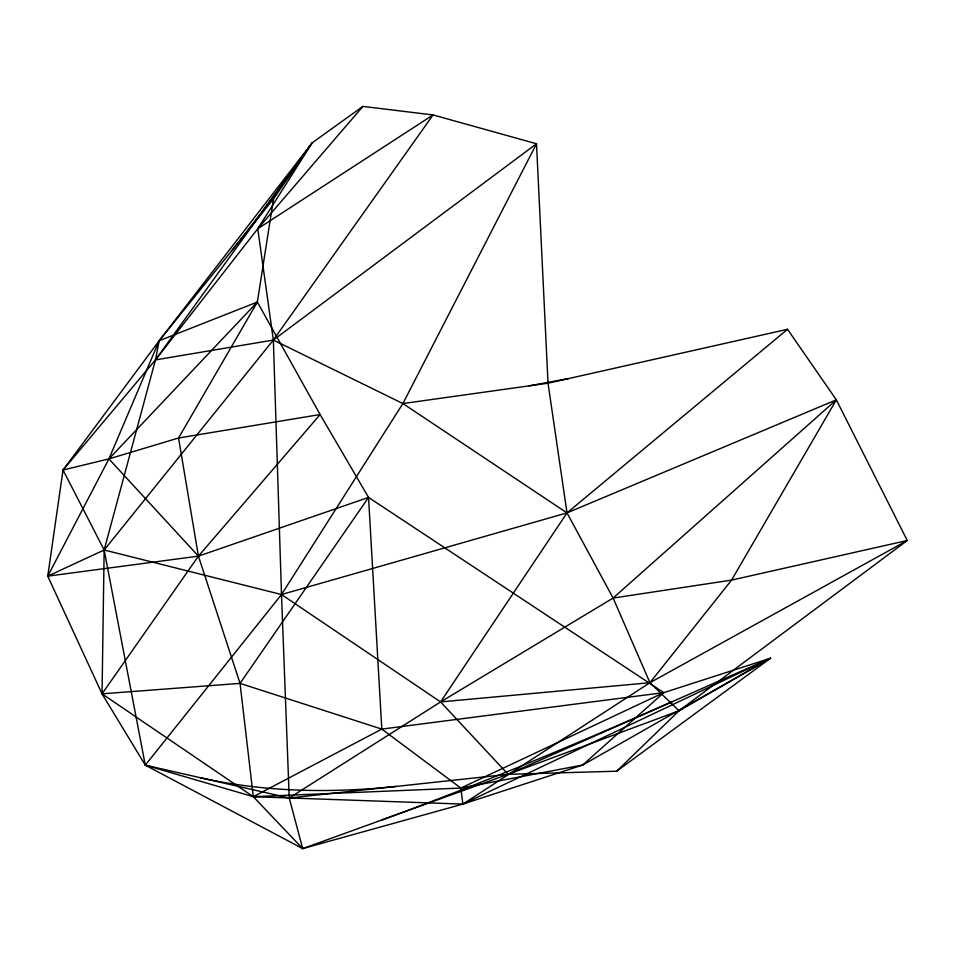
<?xml version="1.0" encoding="UTF-8"?>
<svg xmlns="http://www.w3.org/2000/svg" width="955" height="955" viewBox="0 0 955 955"><rect width="100%" height="100%" fill="white"/><g stroke="black" fill="none" stroke-linecap="round" stroke-linejoin="round"><path stroke-width="1.43" d="M104.155 549.985L102.042 693.831L145.291 765.158L302.711 848.601L462.877 804.098L582.657 765.039L770.542 658.222L663.773 692.638L460.847 788.066L253.302 796.697L145.291 765.158L104.155 549.985L63.03 470.015L159.175 340.744L312.237 142.784L362.9 106.399L433.057 114.946L536.507 143.763L548.027 383.206L567.007 512.895L613.11 598.057L649.949 682.706L679.017 710.783L770.542 658.222L616.691 771.21L508.096 774.314L289.234 797.998L145.291 765.158L281.498 594.535L402.891 403.559L536.507 143.763L273.357 340.04L104.155 549.985L47.75 576.152L102.042 693.831L253.302 796.697L302.711 848.601L508.096 774.314L679.017 710.783L907.25 540.506L836.341 399.847L787.529 329.296L548.027 383.206L402.891 403.559L273.357 340.04L155.462 359.904L63.03 470.015L47.75 576.152L198.425 556.144L368.546 497.424L663.773 692.638L582.657 765.039L460.847 788.066L381.809 729.107L240.039 683.374L102.042 693.831L198.425 556.144L320.116 414.53L257.361 302.055L273.512 198.938L312.237 142.784L257.766 228.746L155.462 359.904L104.155 549.985L281.498 594.535L440.589 701.925L508.096 774.314L770.542 658.222L462.877 804.098L253.302 796.697L240.039 683.374L198.425 556.144L178.549 438.011L257.361 302.055L159.175 340.744L108.918 458.901L47.75 576.152M302.711 848.601L289.234 797.998L281.498 594.535L567.007 512.895L836.341 399.847L731.566 580.115L649.949 682.706L462.877 804.098L460.847 788.066M787.529 329.296L567.007 512.895L440.589 701.925L289.234 797.998M240.039 683.374L368.546 497.424L320.116 414.53L178.549 438.011L108.918 458.901L63.03 470.015M273.357 340.04L433.057 114.946L257.766 228.746L273.357 340.04L281.498 594.535M312.237 142.784L155.462 359.904L159.175 340.744L273.512 198.938M288.888 175.123L258.184 216.761L231.838 250.616M257.766 228.746L362.9 106.399M257.361 302.055L108.918 458.901L198.425 556.144M616.691 771.21L679.017 710.783M613.11 598.057L731.566 580.115L907.25 540.506L649.949 682.706L440.589 701.925L613.11 598.057L836.341 399.847M253.302 796.697L381.809 729.107L663.773 692.638M672.559 701.567C576.916 743.718 480.425 784.091 382.203 819.844M568.834 378.526L529.118 385.856M396.038 786.431C330.776 793.318 264.165 792.184 199.977 777.633M402.891 403.559L567.007 512.895M368.546 497.424L381.809 729.107"/></g></svg>
